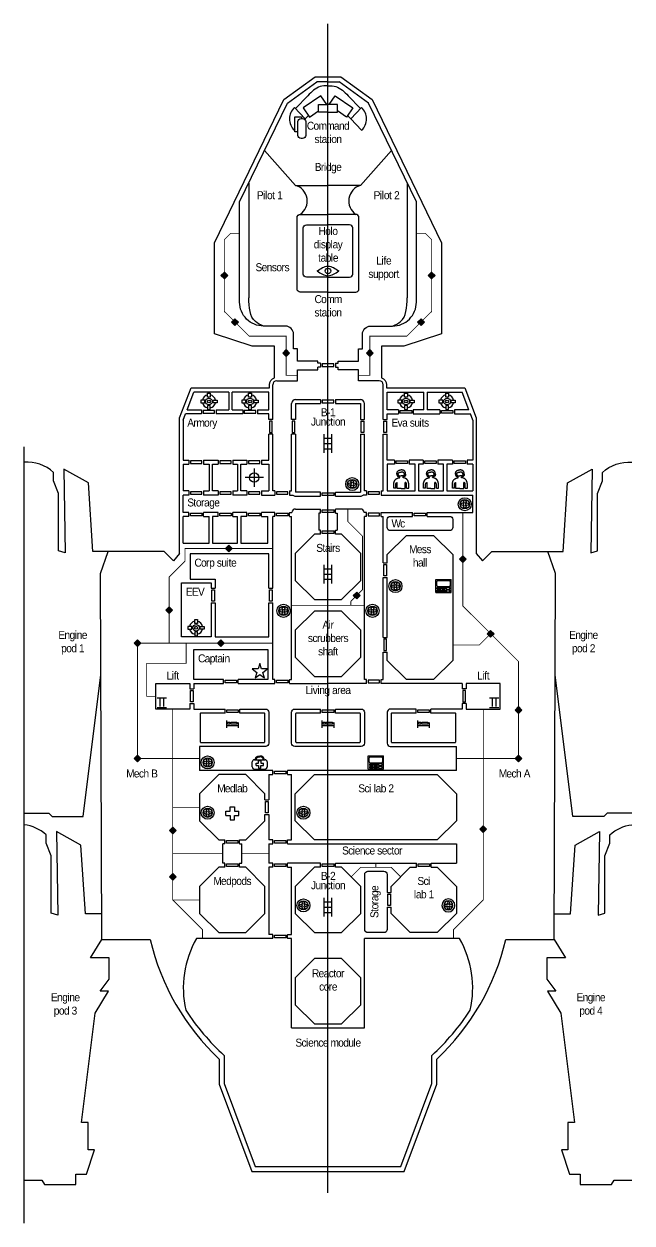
# Model space of a CAD drawing. Header units: millimetres. Extents: x 26183 to 238377, y 29460 to 340250.
# Drawn here: x 144151 to 220037, y 184482 to 334299 of the extents above; entities that cross this region are included whole.
import ezdxf

# ---------------------------------------------------------------- set-up
doc = ezdxf.new("R2010")
doc.units = ezdxf.units.MM
doc.header["$MEASUREMENT"] = 0
doc.linetypes.add('DASHEDX2', pattern=[1.5, 1, -0.5])
doc.layers.add('axes', color=140, linetype='Continuous', plot=False)
for name, color, linetype in [('Deck', 3, 'Continuous'), ('ducts', 91, 'DASHEDX2'), ('hatch', 254, 'Continuous'), ('icons', 4, 'Continuous'), ('squares', 3, 'Continuous'), ('Text', 255, 'Continuous')]:
    doc.layers.add(name, color=color, linetype=linetype)
doc.styles.get("Standard").update_dxf_attribs({"font": 'arial.ttf'})
doc.dimstyles.get("Standard").update_dxf_attribs({"dimtxt": 0.18, "dimasz": 0.18, "dimexe": 0.18, "dimexo": 0.0625, "dimgap": 0.09, "dimtad": 0, "dimtih": 1, "dimtoh": 1, "dimdec": 4, "dimzin": 0, "dimdsep": 46, "dimtxsty": 'Standard', "dimcen": 0.09, "dimadec": 0, "dimazin": 0, "dimtfac": 1, "dimtdec": 4, "dimtofl": 0, "dimtmove": 0, "dimatfit": 3, "dimfxl": 1, "dimtolj": 1, "dimtzin": 0, "dimarcsym": 0})

# ---------------------------------------------------------------- blocks, each defined once
blk = doc.blocks.new('ladder')
at = {"layer": 'icons'}
for p, q in [((-493, -510), (-493, 1825)), ((493, -510), (493, 1825)), ((-493, 1314), (493, 1314)), ((-493, 657), (493, 657)), ((-493, 0), (493, 0))]:
    blk.add_line(p, q, dxfattribs=at)
blk = doc.blocks.new('eva')
at = {"layer": 'icons'}
for p, q in [((-936, 64), (-936, 611)), ((-673, 64), (-936, 64)), ((-673, 64), (-673, 556)), ((-493, 0), (-493, 756)), ((0, 0), (-493, 0)), ((-413, 1305), (-227, 1329)), ((-300, 1476), (-194, 1462)), ((-227, 1329), (-194, 1462)), ((0, 0), (493, 0)), ((300, 1476), (194, 1462)), ((227, 1329), (194, 1462)), ((413, 1305), (227, 1329)), ((493, 0), (493, 756)), ((673, 64), (673, 556)), ((673, 64), (936, 64)), ((936, 64), (936, 611))]:
    blk.add_line(p, q, dxfattribs=at)
for points in [[(-545, 1793), (-551, 2338), (0, 2335)], [(-545, 1793), (-543, 1521), (-300, 1476)], [(-396, 1773), (-408, 2064), (0, 2064)], [(-396, 1773), (-390, 1584), (0, 1579)], [(545, 1793), (551, 2338), (0, 2335)], [(396, 1773), (408, 2064), (0, 2064)], [(396, 1773), (390, 1584), (0, 1579)], [(545, 1793), (543, 1521), (300, 1476)], [(-936, 611), (-852, 1215), (-413, 1305)], [(-673, 556), (-657, 748), (-493, 756)], [(936, 611), (852, 1215), (413, 1305)], [(673, 556), (657, 748), (493, 756)]]:
    blk.add_open_spline(points, degree=2, dxfattribs=at)
blk = doc.blocks.new('telecom')
at = {"layer": 'icons'}
for centre, radius in [((0, 0), 813), ((0, 0), 576), ((-302, 0), 163), ((0, 302), 163), ((302, 0), 163), ((0, -302), 163)]:
    blk.add_circle(centre, radius, dxfattribs=at)
blk = doc.blocks.new('escape pod')
at = {"layer": 'icons'}
for points in [[(-1015, 167), (-1015, -167), (-529, -167), (-529, 167)], [(-167, 1015), (167, 1015), (167, 529), (-167, 529)], [(1015, 167), (1015, -167), (529, -167), (529, 167)], [(-167, -1015), (167, -1015), (167, -529), (-167, -529)]]:
    blk.add_lwpolyline(points, close=True, dxfattribs=at)
for radius in [413, 175]:
    blk.add_circle((0, 0), radius, dxfattribs=at)
for start, end in [(101.63181, 168.36819), (11.63181, 78.36819), (191.63181, 258.36819), (281.63181, 348.36819)]:
    blk.add_arc((0, 0), 828, start, end, dxfattribs=at)
blk = doc.blocks.new('armory')
at = {"layer": 'icons'}
for p, q in [((1139, 0), (-1139, 0)), ((0, 1139), (0, -1139))]:
    blk.add_line(p, q, dxfattribs=at)
blk.add_circle((0, 0), 595, dxfattribs=at)
blk = doc.blocks.new('duct point')
at = {"layer": 'squares'}
h = blk.add_hatch(color=256, dxfattribs=at)
h.dxf.hatch_style = 1
h.paths.add_polyline_path([(-424, 424), (0, 0), (424, 424), (0, 849)])
for p, q in [((-424, 424), (0, 849)), ((0, 0), (-424, 424)), ((0, 849), (424, 424)), ((424, 424), (0, 0))]:
    blk.add_line(p, q, dxfattribs=at)
blk = doc.blocks.new('observation')
at = {"layer": 'icons'}
blk.add_circle((0, 601), 346, dxfattribs=at)
for points in [[(-1346, 601), (0, 1203), (1346, 601)], [(-1346, 601), (0, 0), (1346, 601)]]:
    blk.add_spline(points, degree=3, dxfattribs=at)
blk = doc.blocks.new('access')
at = {"layer": 'icons'}
for p, q in [((-952, 1627), (952, 1627)), ((-952, 0), (-952, 1627)), ((-724, 1512), (724, 1512)), ((952, 0), (952, 1627)), ((-952, 0), (952, 0)), ((-838, 880), (-838, 1399)), ((-724, 766), (724, 766)), ((838, 1399), (838, 880))]:
    blk.add_line(p, q, dxfattribs=at)
for points in [[(-774, 631), (-334, 631), (-334, 430), (-774, 430)], [(-774, 316), (-334, 316), (-334, 114), (-774, 114)], [(-220, 631), (220, 631), (220, 430), (-220, 430)], [(-220, 316), (220, 316), (220, 114), (-220, 114)], [(774, 631), (334, 631), (334, 430), (774, 430)], [(774, 316), (334, 316), (334, 114), (774, 114)]]:
    blk.add_lwpolyline(points, close=True, dxfattribs=at)
for centre, start, end in [((-724, 1399), 90, 180), ((724, 1399), 0, 90), ((-724, 880), 180, 270), ((724, 880), 270, 0)]:
    blk.add_arc(centre, 114, start, end, dxfattribs=at)
blk = doc.blocks.new('captain')
at = {"layer": 'icons'}
blk.add_lwpolyline([(956, 1124), (226, 1124), (0, 1819), (-226, 1124), (-956, 1124), (-365, 695), (-591, 0), (0, 429), (591, 0), (365, 695)], close=True, dxfattribs=at)
blk = doc.blocks.new('medical')
at = {"layer": 'icons'}
for p, q in [((-936, 283), (-936, 879)), ((-654, 1162), (654, 1162)), ((-654, 0), (654, 0)), ((-461, 429), (-461, 733)), ((-461, 733), (-152, 733)), ((-461, 429), (-152, 429)), ((-152, 733), (-152, 1042)), ((-152, 1042), (152, 1042)), ((-152, 429), (-152, 120)), ((-152, 120), (152, 120)), ((152, 1042), (152, 733)), ((152, 733), (461, 733)), ((152, 120), (152, 429)), ((152, 429), (461, 429)), ((461, 429), (461, 733)), ((936, 879), (936, 283))]:
    blk.add_line(p, q, dxfattribs=at)
for centre, start, end in [((-654, 879), 90, 180), ((-654, 283), 180, 270), ((654, 879), 0, 90), ((654, 283), 270, 0)]:
    blk.add_arc(centre, 283, start, end, dxfattribs=at)
for points in [[(-540, 1162), (-540, 1621), (0, 1621)], [(-440, 1162), (-426, 1530), (0, 1521)], [(540, 1162), (540, 1621), (0, 1621)], [(440, 1162), (426, 1530), (0, 1521)]]:
    blk.add_open_spline(points, degree=2, dxfattribs=at)
blk = doc.blocks.new('medlab')
at = {"layer": 'icons'}
for p, q in [((-267, 1077), (-267, 1621)), ((-267, 1621), (267, 1621)), ((267, 1621), (267, 1077)), ((-810, 543), (-810, 1077)), ((-810, 1077), (-267, 1077)), ((-810, 543), (-267, 543)), ((-267, 543), (-267, 0)), ((-267, 0), (267, 0)), ((267, 1077), (810, 1077)), ((267, 0), (267, 543)), ((267, 543), (810, 543)), ((810, 543), (810, 1077))]:
    blk.add_line(p, q, dxfattribs=at)
blk = doc.blocks.new('living')
at = {"layer": 'icons'}
for p, q in [((-750, 904), (-750, 0)), ((-750, 298), (750, 298)), ((750, 0), (750, 656))]:
    blk.add_line(p, q, dxfattribs=at)
for points in [[(-379, 440), (-555, 440, -0.4142136), (-605, 490), (-605, 666, -0.4142136), (-555, 716), (-379, 716, -0.4142136), (-329, 666), (-329, 490, -0.4142136)], [(497, 440), (-173, 440, -0.4142136), (-223, 490), (-223, 666, -0.4142136), (-173, 716), (497, 716, -0.4142136), (547, 666), (547, 490, -0.4142136)]]:
    blk.add_lwpolyline(points, format="xyb", close=True, dxfattribs=at)
blk = doc.blocks.new('lift')
at = {"layer": 'icons'}
for p, q in [((-576, 1193), (576, 1193)), ((-576, 0), (576, 0))]:
    blk.add_line(p, q, dxfattribs=at)
for points in [[(-237, 1061), (-237, 132)], [(237, 132), (237, 1061)]]:
    blk.add_leader(points, dimstyle='Standard', override={"dimasz": 400}, dxfattribs=at)

msp = doc.modelspace()

# ---------------------------------------------------------------- linework, layer by layer
at = {"layer": 'axes'}
for p, q in [((182094, 188234), (182094, 334299)), ((144151, 184482), (144151, 281445))]:
    msp.add_line(p, q, dxfattribs=at)
at = {"layer": 'Deck'}
for p, q in [((178048, 323737), (179581, 325332)), ((186140, 323737), (184607, 325332)), ((177922, 323873), (179252, 322435)), ((186266, 323873), (184936, 322435)), ((179252, 322435), (179198, 322378)), ((179252, 322435), (179662, 322862)), ((184936, 322435), (184526, 322862)), ((184936, 322435), (186293, 321022)), ((177975, 321105), (177895, 321022)), ((174161, 318487), (178032, 314124)), ((190027, 318487), (186156, 314124)), ((172195, 314427), (172195, 300088)), ((178032, 314124), (182094, 314124)), ((186156, 314124), (182094, 314124)), ((191993, 314427), (191993, 300088)), ((178295, 293697), (177796, 293697)), ((178295, 292159), (178295, 293697)), ((185893, 292159), (185893, 293697)), ((185893, 293697), (186392, 293697)), ((180843, 292159), (178295, 292159)), ((180843, 291935), (180843, 292159)), ((183345, 291935), (183345, 292159)), ((183345, 292159), (185893, 292159)), ((181178, 291935), (180843, 291935)), ((181178, 291433), (180843, 291433)), ((180843, 291084), (180843, 291433)), ((181178, 291935), (181178, 291433)), ((183010, 291935), (183010, 291433)), ((183010, 291935), (183345, 291935)), ((183010, 291433), (183345, 291433)), ((183345, 291084), (183345, 291433)), ((175194, 284879), (175194, 289223)), ((175694, 289723), (178295, 289723)), ((188494, 289723), (185893, 289723)), ((188994, 284879), (188994, 289223)), ((164499, 286081), (165337, 288285)), ((169727, 288285), (165337, 288285)), ((169727, 288285), (169727, 286081)), ((174692, 288285), (170142, 288285)), ((170142, 286081), (170142, 288285)), ((174692, 286081), (174692, 288285)), ((189496, 286081), (189496, 288285)), ((189496, 288285), (194046, 288285)), ((194046, 286081), (194046, 288285)), ((194461, 288285), (198851, 288285)), ((194461, 288285), (194461, 286081)), ((199689, 286081), (198851, 288285)), ((177555, 284879), (177555, 286863)), ((178055, 287363), (181178, 287363)), ((178056, 286861), (178056, 284879)), ((178056, 286861), (181178, 286861)), ((181178, 287363), (181178, 286861)), ((183010, 287363), (183010, 286861)), ((183010, 287363), (186133, 287363)), ((183010, 286861), (186132, 286861)), ((186132, 286861), (186132, 284879)), ((186633, 284879), (186633, 286863)), ((164010, 284793), (164309, 285579)), ((164010, 284793), (164010, 279805)), ((166320, 285579), (164309, 285579)), ((164499, 286081), (166320, 286081)), ((166320, 286081), (166320, 285579)), ((168152, 286081), (168152, 285579)), ((168152, 286081), (169727, 286081)), ((171444, 285579), (168152, 285579)), ((170142, 286081), (171444, 286081)), ((171444, 286081), (171444, 285579)), ((173275, 286081), (173275, 285579)), ((173275, 286081), (174692, 286081)), ((174692, 285579), (173275, 285579)), ((174692, 284879), (174692, 285579)), ((175194, 284879), (174692, 284879)), ((178056, 284879), (177555, 284879)), ((186132, 284879), (186633, 284879)), ((188994, 284879), (189496, 284879)), ((190913, 286081), (189496, 286081)), ((189496, 284879), (189496, 285579)), ((189496, 285579), (190913, 285579)), ((190913, 286081), (190913, 285579)), ((192744, 286081), (192744, 285579)), ((194046, 286081), (192744, 286081)), ((192744, 285579), (196036, 285579)), ((196036, 286081), (194461, 286081)), ((196036, 286081), (196036, 285579)), ((197868, 286081), (197868, 285579)), ((199689, 286081), (197868, 286081)), ((197868, 285579), (199879, 285579)), ((200178, 284793), (199879, 285579)), ((200178, 284793), (200178, 279805)), ((174692, 279805), (174692, 283047)), ((175194, 283047), (174692, 283047)), ((175194, 275947), (175194, 283047)), ((178056, 283047), (177555, 283047)), ((177555, 275947), (177555, 283047)), ((178056, 283047), (178056, 275801)), ((186132, 283047), (186132, 275801)), ((186132, 283047), (186633, 283047)), ((186633, 275947), (186633, 283047)), ((188994, 275947), (188994, 283047)), ((188994, 283047), (189496, 283047)), ((189496, 279805), (189496, 283047)), ((164010, 279805), (164716, 279805)), ((164010, 279304), (164716, 279304)), ((164010, 279304), (164010, 275947)), ((164716, 279805), (164716, 279304)), ((166548, 279805), (166548, 279304)), ((166548, 279805), (168367, 279805)), ((166548, 279304), (167266, 279304)), ((167266, 279304), (167266, 275947)), ((167682, 279304), (168367, 279304)), ((167682, 275947), (167682, 279304)), ((168367, 279805), (168367, 279304)), ((170198, 279805), (170198, 279304)), ((170198, 279805), (171968, 279805)), ((170198, 279304), (170799, 279304)), ((170799, 279304), (170799, 275947)), ((171215, 279304), (171968, 279304)), ((171215, 275947), (171215, 279304)), ((171968, 279805), (171968, 279304)), ((173800, 279805), (173800, 279304)), ((173800, 279805), (174692, 279805)), ((173800, 279304), (174692, 279304)), ((174692, 279304), (174692, 275947)), ((190388, 279805), (189496, 279805)), ((190388, 279304), (189496, 279304)), ((189496, 279304), (189496, 275947)), ((190388, 279805), (190388, 279304)), ((192220, 279805), (192220, 279304)), ((193990, 279805), (192220, 279805)), ((192973, 279304), (192220, 279304)), ((192973, 275947), (192973, 279304)), ((193990, 279304), (193389, 279304)), ((193389, 279304), (193389, 275947)), ((193990, 279805), (193990, 279304)), ((195821, 279805), (195821, 279304)), ((197640, 279805), (195821, 279805)), ((196506, 279304), (195821, 279304)), ((196506, 275947), (196506, 279304)), ((197640, 279304), (196922, 279304)), ((196922, 279304), (196922, 275947)), ((197640, 279805), (197640, 279304)), ((199472, 279805), (199472, 279304)), ((200178, 279805), (199472, 279805)), ((200178, 279304), (199472, 279304)), ((200178, 279304), (200178, 275947)), ((164716, 275947), (164010, 275947)), ((164716, 275947), (164716, 275445)), ((166548, 275947), (166548, 275445)), ((166548, 275947), (167266, 275947)), ((168367, 275947), (167682, 275947)), ((168367, 275947), (168367, 275445)), ((170198, 275947), (170198, 275445)), ((170198, 275947), (170799, 275947)), ((171968, 275947), (171215, 275947)), ((171968, 275947), (171968, 275445)), ((173800, 275947), (173800, 275445)), ((173800, 275947), (174692, 275947)), ((175458, 275947), (175194, 275947)), ((175458, 275947), (175458, 275445)), ((177290, 275947), (177290, 275445)), ((177290, 275947), (177555, 275947)), ((181178, 275801), (178056, 275801)), ((181178, 275299), (181178, 275801)), ((183010, 275299), (183010, 275801)), ((183010, 275801), (186132, 275801)), ((186898, 275947), (186633, 275947)), ((186898, 275947), (186898, 275445)), ((188730, 275947), (188730, 275445)), ((188730, 275947), (188994, 275947)), ((189496, 275947), (192973, 275947)), ((193389, 275947), (196506, 275947)), ((196922, 275947), (200178, 275947)), ((164716, 275445), (164010, 275445)), ((164010, 273279), (164010, 275445)), ((168367, 275445), (166548, 275445)), ((171968, 275445), (170198, 275445)), ((173800, 275445), (175458, 275445)), ((177290, 275445), (177702, 275445)), ((178055, 275299), (181178, 275299)), ((183010, 275299), (186133, 275299)), ((186898, 275445), (186486, 275445)), ((188730, 275445), (200178, 275445)), ((200178, 273279), (200178, 275445)), ((164716, 273279), (164010, 273279)), ((164716, 272778), (164010, 272778)), ((164010, 269421), (164010, 272778)), ((164716, 272778), (164716, 273279)), ((166548, 272778), (166548, 273279)), ((168367, 273279), (166548, 273279)), ((166548, 272778), (167266, 272778)), ((167266, 269421), (167266, 272778)), ((168367, 272778), (167682, 272778)), ((167682, 272778), (167682, 269421)), ((168367, 272778), (168367, 273279)), ((170198, 272778), (170198, 273279)), ((171968, 273279), (170198, 273279)), ((170198, 272778), (170799, 272778)), ((170799, 269421), (170799, 272778)), ((171968, 272778), (171215, 272778)), ((171215, 272778), (171215, 269421)), ((171968, 272778), (171968, 273279)), ((175458, 273279), (173800, 273279)), ((173800, 272778), (173800, 273279)), ((173800, 272778), (174575, 272778)), ((174575, 269421), (174575, 272778)), ((175458, 272778), (175194, 272778)), ((175194, 263823), (175194, 272778)), ((175458, 272778), (175458, 273279)), ((177290, 272778), (177290, 273279)), ((177290, 273279), (177562, 273279)), ((177290, 272778), (177555, 272778)), ((177555, 252390), (177555, 272778)), ((178055, 273692), (181178, 273692)), ((180967, 273190), (180967, 271051)), ((181178, 273190), (180967, 273190)), ((181178, 273190), (181178, 273692)), ((183010, 273190), (183010, 273692)), ((186133, 273692), (183010, 273692)), ((183010, 273190), (183221, 273190)), ((183221, 273190), (183221, 271051)), ((186898, 273279), (186626, 273279)), ((186633, 252390), (186633, 272778)), ((186898, 272778), (186633, 272778)), ((186898, 272778), (186898, 273279)), ((188730, 273279), (192626, 273279)), ((188730, 272778), (188730, 273279)), ((188730, 272778), (188994, 272778)), ((188994, 266985), (188994, 272778)), ((192626, 272778), (192626, 273279)), ((194458, 272778), (194458, 273279)), ((194458, 273279), (200178, 273279)), ((181178, 271051), (180967, 271051)), ((181178, 270549), (181178, 271051)), ((183010, 270549), (183010, 271051)), ((183010, 271051), (183221, 271051)), ((164010, 269421), (167266, 269421)), ((167682, 269421), (170799, 269421)), ((171215, 269421), (174575, 269421)), ((188994, 266985), (189496, 266985)), ((167527, 263823), (168028, 263823)), ((174692, 263823), (175194, 263823)), ((188994, 265153), (189496, 265153)), ((188994, 257625), (188994, 265153)), ((167527, 261991), (168028, 261991)), ((174692, 261991), (175194, 261991)), ((175194, 252390), (175194, 261991)), ((188994, 257625), (189496, 257625)), ((188994, 252390), (188994, 255793)), ((188994, 255793), (189496, 255793)), ((160585, 248698), (160585, 251888)), ((160585, 251888), (164850, 251888)), ((164850, 251888), (164850, 251209)), ((165352, 251888), (169060, 251888)), ((165352, 251888), (165352, 251209)), ((169060, 251888), (169060, 252390)), ((170891, 251888), (170891, 252390)), ((170891, 251888), (175458, 251888)), ((175458, 252390), (175194, 252390)), ((175458, 251888), (175458, 252390)), ((177290, 251888), (177290, 252390)), ((177290, 252390), (177555, 252390)), ((177290, 251888), (182094, 251888)), ((186898, 251888), (182094, 251888)), ((186898, 252390), (186633, 252390)), ((186898, 251888), (186898, 252390)), ((188730, 251888), (188730, 252390)), ((188730, 252390), (188994, 252390)), ((198836, 251888), (188730, 251888)), ((198836, 251888), (198836, 251209)), ((203603, 251888), (199338, 251888)), ((199338, 251888), (199338, 251209)), ((203603, 248698), (203603, 251888)), ((164850, 251209), (165352, 251209)), ((199338, 251209), (198836, 251209)), ((164850, 248698), (160585, 248698)), ((164850, 249377), (164850, 248698)), ((164850, 249377), (165352, 249377)), ((165352, 249377), (165352, 248698)), ((169259, 248197), (169259, 248698)), ((171091, 248197), (171091, 248698)), ((181178, 248197), (181178, 248698)), ((183010, 248197), (183010, 248698)), ((193097, 248197), (193097, 248698)), ((194929, 248197), (194929, 248698)), ((198836, 249377), (198836, 248698)), ((199338, 249377), (198836, 249377)), ((199338, 249377), (199338, 248698)), ((199338, 248698), (203603, 248698)), ((166056, 244032), (166056, 241010)), ((198132, 241010), (198132, 244032)), ((175224, 241010), (166056, 241010)), ((174724, 240508), (174724, 237341)), ((174724, 240508), (175224, 240508)), ((175224, 240508), (175224, 241010)), ((198132, 241010), (177055, 241010)), ((177055, 240508), (177055, 241010)), ((177055, 240508), (177555, 240508)), ((177555, 232342), (177555, 240508)), ((174223, 237341), (174724, 237341)), ((174223, 235509), (174724, 235509)), ((174724, 235509), (174724, 232342)), ((169223, 231840), (169223, 232342)), ((171055, 231840), (171055, 232342)), ((175224, 232342), (174724, 232342)), ((175224, 231840), (175224, 232342)), ((177055, 231840), (177055, 232342)), ((177055, 232342), (177555, 232342)), ((168959, 229435), (168959, 231840)), ((169223, 231840), (168959, 231840)), ((171055, 231840), (171320, 231840)), ((171320, 229435), (171320, 231840)), ((174724, 231840), (175224, 231840)), ((174724, 231840), (174724, 229435)), ((177055, 231840), (198132, 231840)), ((198132, 231840), (198132, 229435)), ((169223, 229435), (168959, 229435)), ((169223, 228933), (169223, 229435)), ((171055, 228933), (171055, 229435)), ((171055, 229435), (171320, 229435)), ((175224, 229435), (174724, 229435)), ((175224, 228933), (175224, 229435)), ((181178, 229435), (177055, 229435)), ((177055, 228933), (177055, 229435)), ((181178, 228933), (181178, 229435)), ((183010, 228933), (183010, 229435)), ((183010, 229435), (193133, 229435)), ((193133, 228933), (193133, 229435)), ((194965, 228933), (194965, 229435)), ((194965, 229435), (198132, 229435)), ((175224, 228933), (174724, 228933)), ((174724, 228933), (174724, 220538)), ((177055, 228933), (177555, 228933)), ((177555, 220538), (177555, 228933)), ((189464, 225766), (189965, 225766)), ((189464, 223934), (189965, 223934)), ((175224, 220538), (174724, 220538)), ((175224, 220036), (175224, 220538)), ((177055, 220036), (177055, 220538)), ((177055, 220538), (177555, 220538)), ((177555, 208853), (177555, 220036)), ((186633, 208853), (186633, 220036)), ((177555, 208853), (186633, 208853))]:
    msp.add_line(p, q, dxfattribs=at)
for points in [[(163580, 268138), (163580, 285074), (165014, 288847), (174791, 288847), (174791, 289223, -0.3312554), (175434, 290088), (175434, 294024), (172618, 294024), (167917, 295593), (167917, 306951), (176591, 324863), (180504, 327679), (182094, 327679), (183684, 327679), (187597, 324863), (196271, 306951), (196271, 295593), (191570, 294024), (188754, 294024), (188754, 290088, -0.3312554), (189397, 289223), (189397, 288847), (199174, 288847), (200608, 285074), (200608, 268138)], [(177796, 293697), (177796, 295549, 0.4142136), (176796, 296549), (174058, 296549, -0.4142136), (171058, 299549), (171058, 312079)], [(186392, 293697), (186392, 295549, -0.4142136), (187392, 296549), (190130, 296549, 0.4142136), (193130, 299549), (193130, 312079)], [(182094, 300795), (178634, 300795, -0.4142136), (178234, 301195), (178234, 310111, -0.4142136), (178634, 310511), (182094, 310511)], [(182094, 300795), (185554, 300795, 0.4142136), (185954, 301195), (185954, 310111, 0.4142136), (185554, 310511), (182094, 310511)], [(182094, 302655), (179398, 302655, -0.4142136), (178998, 303055), (178998, 308812, -0.4142136), (179398, 309212), (182094, 309212)], [(182094, 302655), (184790, 302655, 0.4142136), (185190, 303055), (185190, 308812, 0.4142136), (184790, 309212), (182094, 309212)], [(163580, 268138), (162819, 267200), (161643, 268376), (152753, 268376), (152184, 276950), (149136, 278684), (149301, 268217), (148472, 268468), (148472, 275652), (147842, 277221), (147842, 278267, 0.2016048), (144151, 279550)], [(200608, 268138), (201369, 267200), (202545, 268376), (211435, 268376), (212004, 276950), (215052, 278684), (214887, 268217), (215716, 268468), (215716, 275652), (216346, 277221), (216346, 278267, -0.2016048), (220037, 279550)], [(194458, 272778), (197262, 272778, -0.4142136), (197662, 272378), (197662, 271395, -0.4142136), (197262, 270995), (189896, 270995, -0.4142136), (189496, 271395), (189496, 272378, -0.4142136), (189896, 272778), (192626, 272778)], [(171091, 248698), (174314, 248698, -0.4142136), (174714, 248298), (174714, 244432, -0.4142136), (174314, 244032), (166056, 244032)], [(183010, 248698), (186233, 248698, -0.4142136), (186633, 248298), (186633, 244432, -0.4142136), (186233, 244032), (177955, 244032, -0.4142136), (177555, 244432), (177555, 248298, -0.4142136), (177955, 248698), (181178, 248698)], [(193097, 248698), (189874, 248698, 0.4142136), (189474, 248298), (189474, 244432, 0.4142136), (189874, 244032), (198132, 244032)], [(169259, 248197), (166237, 248197, 0.4142136), (166137, 248097), (166137, 244633, 0.4142136), (166237, 244533), (174112, 244533, 0.4142136), (174212, 244633), (174212, 248097, 0.4142136), (174112, 248197), (171091, 248197)], [(181178, 248197), (178156, 248197, 0.4142136), (178056, 248097), (178056, 244633, 0.4142136), (178156, 244533), (186032, 244533, 0.4142136), (186132, 244633), (186132, 248097, 0.4142136), (186032, 248197), (183010, 248197)], [(193097, 248197), (190076, 248197, 0.4142136), (189976, 248097), (189976, 244633, 0.4142136), (190076, 244533), (197951, 244533, 0.4142136), (198051, 244633), (198051, 248097, 0.4142136), (197951, 248197), (194929, 248197)], [(153849, 223101), (151834, 223101), (151265, 231675), (148217, 233409), (148382, 222942), (147553, 223193), (147553, 230377), (146923, 231946), (146923, 232992, 0.1545001), (144151, 234249)], [(210339, 223101), (212354, 223101), (212923, 231675), (215971, 233409), (215806, 222942), (216635, 223193), (216635, 230377), (217265, 231946), (217265, 232992, -0.1545001), (220037, 234249)], [(189464, 223934), (189464, 221167, -0.4142136), (189064, 220767), (187079, 220767, -0.4142136), (186679, 221167), (186679, 228031, -0.4142136), (187079, 228431), (189064, 228431, -0.4142136), (189464, 228031), (189464, 225766)], [(144151, 189845), (146375, 189845), (146717, 189312), (150627, 189312), (150627, 190597), (151969, 190597), (152931, 193634), (152177, 193634), (152177, 197034), (151310, 197034), (153022, 210721), (154700, 213461), (153642, 213461), (154760, 214937), (154760, 217630), (152464, 217630), (153861, 219904), (159909, 219904, 0.1492089), (168525, 204973), (168525, 201830), (172590, 190932), (182094, 190932), (191598, 190932), (195663, 201830), (195663, 204973, 0.1492089), (204279, 219904), (210327, 219904), (211724, 217630), (209428, 217630), (209428, 214937), (210546, 213461), (209488, 213461), (211166, 210721), (212879, 197034), (212011, 197034), (212011, 193634), (211257, 193634), (212219, 190597), (213561, 190597), (213561, 189312), (217471, 189312), (217813, 189845), (220037, 189845)], [(175224, 220036), (165678, 220036, 0.1882693), (164345, 211081, 0.0631176), (169142, 205413), (169142, 201935), (173015, 191548), (182094, 191548), (191173, 191548), (195046, 201935), (195046, 205413, 0.0631176), (199843, 211081, 0.1882693), (198510, 220036), (186633, 220036)]]:
    msp.add_lwpolyline(points, format="xyb", dxfattribs=at)
for points in [[(171058, 312079), (177033, 324417), (180703, 327059)], [(182094, 327059), (180703, 327059)], [(182094, 327059), (183485, 327059)], [(193130, 312079), (187155, 324417), (183485, 327059)], [(181937, 324253), (181199, 325318), (179011, 323802), (179795, 322670), (180891, 323430)], [(182251, 324253), (182989, 325318), (185177, 323802), (184393, 322670), (183297, 323430)], [(182094, 323298), (180891, 323298), (180891, 324253), (182094, 324253)], [(182094, 323298), (183297, 323298), (183297, 324253), (182094, 324253)], [(178341, 320815), (177975, 320815), (177975, 322704), (178806, 322704), (178806, 322497)], [(178295, 289723), (178295, 291084), (180843, 291084)], [(185893, 289723), (185893, 291084), (183345, 291084)], [(181178, 270549), (180403, 270549), (178011, 268157), (178011, 264774), (180403, 262383), (183785, 262383), (186177, 264774), (186177, 268157), (183785, 270549), (183010, 270549)], [(189496, 266985), (189496, 267996), (191888, 270388), (195271, 270388), (197662, 267996), (197662, 254782), (195271, 252390), (191888, 252390), (189496, 254782), (189496, 255793)], [(153861, 219904), (153680, 265632), (154673, 268376)], [(210327, 219904), (210508, 265632), (209515, 268376)], [(168028, 268094), (164900, 268094), (164900, 264939), (168028, 264939)], [(174692, 263823), (174692, 268094), (168028, 268094)], [(167527, 261991), (167527, 257720), (163820, 257720), (163820, 264456), (167527, 264456), (167527, 263823)], [(168028, 264939), (168028, 263823)], [(189496, 257625), (189496, 265153)], [(168028, 261991), (168028, 257720), (174692, 257720), (174692, 261991)], [(169060, 252390), (165352, 252390), (165352, 256133), (174599, 256133), (174599, 252390), (170891, 252390)], [(144151, 235699), (147246, 235699), (147659, 235286), (151515, 235286), (153730, 252971)], [(220037, 235699), (216942, 235699), (216529, 235286), (212673, 235286), (210458, 252971)], [(165352, 248698), (169259, 248698)], [(198836, 248698), (194929, 248698)], [(174223, 237341), (174223, 238117), (171831, 240508), (168448, 240508), (166056, 238117), (166056, 234734), (168448, 232342), (169223, 232342)], [(171055, 232342), (171831, 232342), (174223, 234734), (174223, 235509)], [(169223, 228933), (168448, 228933), (166056, 226541), (166056, 223158), (168448, 220767), (171831, 220767), (174223, 223158), (174223, 226541), (171831, 228933), (171055, 228933)], [(181178, 228933), (180403, 228933), (178011, 226541), (178011, 223158), (180403, 220767), (183785, 220767), (186177, 223158), (186177, 226541), (183785, 228933), (183010, 228933)], [(194965, 228933), (195740, 228933), (198132, 226541), (198132, 223158), (195740, 220767), (192357, 220767), (189965, 223158), (189965, 223934)], [(189965, 225766), (189965, 226541), (192357, 228933), (193133, 228933)], [(177555, 220036), (177055, 220036)]]:
    msp.add_lwpolyline(points, dxfattribs=at)
msp.add_lwpolyline([(178741, 322497), (178913, 322497, -0.4142136), (179313, 322097), (179313, 320384, -0.4142136), (178913, 319984), (178741, 319984, -0.4142136), (178341, 320384), (178341, 322097, -0.4142136)], format="xyb", close=True, dxfattribs=at)
for points in [[(182804, 291850), (181384, 291850), (181384, 291518), (182804, 291518)], [(182804, 287278), (181384, 287278), (181384, 286946), (182804, 286946)], [(167946, 285996), (166526, 285996), (166526, 285665), (167946, 285665)], [(173069, 285996), (171650, 285996), (171650, 285665), (173069, 285665)], [(175109, 283253), (175109, 284673), (174777, 284673), (174777, 283253)], [(177971, 283253), (177971, 284673), (177640, 284673), (177640, 283253)], [(186217, 283253), (186217, 284673), (186548, 284673), (186548, 283253)], [(189080, 283253), (189080, 284673), (189411, 284673), (189411, 283253)], [(191119, 285996), (192538, 285996), (192538, 285665), (191119, 285665)], [(196242, 285996), (197662, 285996), (197662, 285665), (196242, 285665)], [(166342, 279720), (164922, 279720), (164922, 279389), (166342, 279389)], [(169992, 279720), (168573, 279720), (168573, 279389), (169992, 279389)], [(173594, 279720), (172174, 279720), (172174, 279389), (173594, 279389)], [(190594, 279720), (192014, 279720), (192014, 279389), (190594, 279389)], [(194196, 279720), (195615, 279720), (195615, 279389), (194196, 279389)], [(197846, 279720), (199266, 279720), (199266, 279389), (197846, 279389)], [(166342, 275862), (164922, 275862), (164922, 275530), (166342, 275530)], [(169992, 275862), (168573, 275862), (168573, 275530), (169992, 275530)], [(173594, 275862), (172174, 275862), (172174, 275530), (173594, 275530)], [(177084, 275862), (175664, 275862), (175664, 275530), (177084, 275530)], [(182804, 275384), (181384, 275384), (181384, 275716), (182804, 275716)], [(188524, 275862), (187104, 275862), (187104, 275530), (188524, 275530)], [(166342, 272863), (164922, 272863), (164922, 273194), (166342, 273194)], [(169992, 272863), (168573, 272863), (168573, 273194), (169992, 273194)], [(173594, 272863), (172174, 272863), (172174, 273194), (173594, 273194)], [(177084, 272863), (175664, 272863), (175664, 273194), (177084, 273194)], [(182804, 273275), (181384, 273275), (181384, 273607), (182804, 273607)], [(187104, 272863), (188524, 272863), (188524, 273194), (187104, 273194)], [(194252, 272863), (192833, 272863), (192833, 273194), (194252, 273194)], [(182804, 270634), (181384, 270634), (181384, 270966), (182804, 270966)], [(189080, 265359), (189080, 266779), (189411, 266779), (189411, 265359)], [(167612, 262197), (167612, 263617), (167943, 263617), (167943, 262197)], [(174777, 262197), (174777, 263617), (175109, 263617), (175109, 262197)], [(183785, 252785), (186177, 255177), (186177, 258560), (183785, 260951), (180403, 260951), (178011, 258560), (178011, 255177), (180403, 252785)], [(189080, 257419), (189080, 255999), (189411, 255999), (189411, 257419)], [(170685, 251973), (169266, 251973), (169266, 252304), (170685, 252304)], [(177084, 251973), (175664, 251973), (175664, 252304), (177084, 252304)], [(187104, 251973), (188524, 251973), (188524, 252304), (187104, 252304)], [(164935, 249583), (164935, 251003), (165266, 251003), (165266, 249583)], [(199253, 249583), (199253, 251003), (198922, 251003), (198922, 249583)], [(170885, 248282), (169465, 248282), (169465, 248613), (170885, 248613)], [(182804, 248282), (181384, 248282), (181384, 248613), (182804, 248613)], [(194723, 248282), (193303, 248282), (193303, 248613), (194723, 248613)], [(176849, 240594), (175430, 240594), (175430, 240925), (176849, 240925)], [(180403, 232342), (178011, 234734), (178011, 238117), (180403, 240508), (195740, 240508), (198132, 238117), (198132, 234734), (195740, 232342)], [(174308, 235715), (174308, 237135), (174639, 237135), (174639, 235715)], [(170849, 231926), (169430, 231926), (169430, 232257), (170849, 232257)], [(176849, 231926), (175430, 231926), (175430, 232257), (176849, 232257)], [(170849, 229018), (169430, 229018), (169430, 229350), (170849, 229350)], [(176849, 229018), (175430, 229018), (175430, 229350), (176849, 229350)], [(182804, 229018), (181384, 229018), (181384, 229350), (182804, 229350)], [(194758, 229018), (193339, 229018), (193339, 229350), (194758, 229350)], [(189549, 224140), (189549, 225560), (189880, 225560), (189880, 224140)], [(176849, 220121), (175430, 220121), (175430, 220452), (176849, 220452)], [(183785, 209352), (186177, 211744), (186177, 215127), (183785, 217519), (180403, 217519), (178011, 215127), (178011, 211744), (180403, 209352)]]:
    msp.add_lwpolyline(points, close=True, dxfattribs=at)
for centre, radius, start, end in [((179252, 322435), 1959, 132.75215, 226.15509), ((184936, 322435), 1959, 313.84491, 47.24785), ((177483, 312176), 2024, 304.63802, 74.2584), ((186705, 312176), 2024, 105.7416, 235.36198), ((175694, 289223), 500, 90, 180), ((188494, 289223), 500, 0, 90), ((178055, 286863), 500, 90, 180), ((186133, 286863), 500, 0, 90), ((178055, 275799), 500, 225.10926, 270), ((186133, 275799), 500, 270, 314.89074), ((178055, 273192), 500, 90, 169.90075), ((186133, 273192), 500, 10.09925, 90)]:
    msp.add_arc(centre, radius, start, end, dxfattribs=at)
for points in [[(182094, 326584), (181104, 326473), (179581, 325332)], [(182094, 326584), (183084, 326473), (184607, 325332)], [(174058, 296549), (173040, 297106), (172195, 300088)], [(190130, 296549), (191148, 297106), (191993, 300088)]]:
    msp.add_spline(points, degree=3, dxfattribs=at)
at = {"layer": 'ducts', "const_width": 100}
for points in [[(171058, 308136), (169946, 308136), (169162, 307353), (169162, 298375), (172250, 295287), (176865, 295287), (176865, 290403), (178295, 290403)], [(193130, 308136), (194242, 308136), (195026, 307353), (195026, 298375), (191938, 295287), (187323, 295287), (187323, 290403), (185893, 290403)], [(184572, 273692), (184572, 272120), (186405, 270287), (186405, 263615), (184944, 262154)], [(198920, 273279), (198920, 261587), (205874, 254634), (205874, 242521), (198132, 242521)], [(175194, 268757), (164240, 268757), (164240, 267167), (162264, 265191), (162264, 256926)], [(184944, 262154), (184944, 261667)], [(177555, 261667), (186633, 261667)], [(197662, 256709), (200995, 256709), (202397, 258111)], [(160585, 250293), (159450, 250293), (159450, 254407), (164393, 254407), (164393, 256926)], [(162718, 248698), (162718, 242521)], [(201470, 248698), (201470, 242521)], [(162718, 242521), (162718, 224850), (166429, 221139), (166429, 220036)], [(201470, 242521), (201470, 224850), (197760, 221139), (197760, 220036)], [(166056, 236425), (162718, 236425)], [(168959, 230638), (162718, 230638)], [(174724, 230638), (171320, 230638)], [(188071, 228933), (188071, 229435)], [(184981, 227737), (186177, 228933), (189965, 228933), (191161, 227737)], [(166056, 224850), (162718, 224850)]]:
    msp.add_lwpolyline(points, dxfattribs=at)
at = {"layer": 'ducts'}
msp.add_lwpolyline([(175194, 256926, 100, 100, 0), (158314, 256926, 100, 100, 0), (158314, 242521, 100, 100, 0), (166056, 242521, 0, 0, 0)], format="xyseb", dxfattribs=at)

# ---------------------------------------------------------------- block references
at = {"layer": 'Deck'}
for name, p in [('duct point', (169162, 302440)), ('duct point', (170484, 296629)), ('duct point', (176865, 292760)), ('escape pod', (167236, 287140)), ('escape pod', (172359, 287140)), ('escape pod', (191829, 287140)), ('escape pod', (196952, 287140)), ('armory', (172884, 277625)), ('duct point', (169717, 268333)), ('duct point', (198920, 267009)), ('duct point', (185675, 262461)), ('duct point', (162264, 260634)), ('escape pod', (165626, 258864)), ('duct point', (202397, 257686)), ('duct point', (158314, 256502)), ('duct point', (168729, 256502)), ('duct point', (205874, 248153)), ('duct point', (158314, 242097)), ('duct point', (205874, 242097)), ('duct point', (162718, 233107)), ('duct point', (201470, 233261)), ('duct point', (162718, 227319))]:
    msp.add_blockref(name, p, dxfattribs=at)
at = {"layer": 'Deck', "xscale": -1}
for p in [(195026, 302440), (193704, 296629), (187323, 292760)]:
    msp.add_blockref('duct point', p, dxfattribs=at)
at = {"layer": 'hatch'}
for name, p in [('ladder', (182094, 281225)), ('telecom', (185118, 276814)), ('eva', (191235, 276243)), ('eva', (194948, 276243)), ('eva', (198550, 276243)), ('telecom', (199165, 274293)), ('ladder', (182094, 264913)), ('telecom', (190509, 264058)), ('access', (196511, 263245)), ('telecom', (176541, 260973)), ('telecom', (187647, 260973)), ('lift', (161361, 248898)), ('lift', (202827, 248898)), ('telecom', (167070, 242024)), ('medical', (173578, 241210)), ('access', (188071, 241210)), ('telecom', (167070, 235747)), ('telecom', (179024, 235747)), ('telecom', (179024, 224172)), ('ladder', (182094, 223297))]:
    msp.add_blockref(name, p, dxfattribs=at)
at = {"layer": 'hatch', "xscale": -1}
msp.add_blockref('telecom', (197119, 224172), dxfattribs=at)
at = {"layer": 'icons'}
for name, p in [('observation', (182094, 302842)), ('captain', (173586, 252590)), ('living', (170175, 246365)), ('living', (182094, 246365)), ('living', (194013, 246365)), ('medlab', (170139, 234873))]:
    msp.add_blockref(name, p, dxfattribs=at)

# ---------------------------------------------------------------- texts
at = {"layer": 'Text', "char_height": 1000}
for s, width, insert, attachment_point in [('{\\fOCR-A|b0|i0|c0|p50;\\W0.95;\\T0.9;Command\\Pstation}', 12102.49, (182094, 322087), 2), ('{\\fOCR-A|b0|i0|c0|p50;\\W0.95;\\T0.9;Bridge}', 12102.49, (182094, 316933), 2), ('{\\fOCR-A|b0|i0|c0|p50;\\W0.95;\\T0.9;Pilot 1}', 12102.49, (173217, 313405), 1), ('{\\fOCR-A|b0|i0|c0|p50;\\W0.95;\\T0.9;Pilot 2}', 12102.49, (190971, 313405), 3), ('{\\fOCR-A|b0|i0|c0|p50;\\W0.95;\\T0.9;Holo\\Pdisplay\\Ptable}', 12102.49, (182094, 308931), 2), ('{\\fOCR-A|b0|i0|c0|p50;\\W0.95;\\T0.9;Sensors}', 12102.49, (175144, 303391), 8), ('{\\fOCR-A|b0|i0|c0|p50;\\W0.95;\\T0.9;Life\\Psupport}', 12102.49, (189044, 302268), 8), ('{\\fOCR-A|b0|i0|c0|p50;\\W0.95;\\T0.9;Comm\\Pstation}', 12102.49, (182094, 300423), 2), ('\\pxsm0.7;{\\fOCR-A|b0|i0|c0|p50;\\W0.95;\\T0.9;B-1\\PJunction}', 12102.49, (182094, 286283), 2), ('{\\fOCR-A|b0|i0|c0|p50;\\W0.95;\\T0.9;Armory}', 12102.49, (164530, 284982), 1), ('{\\fOCR-A|b0|i0|c0|p50;\\W0.95;\\T0.9;Eva suits}', 12102.49, (190017, 284982), 1), ('{\\fOCR-A|b0|i0|c0|p50;\\W0.95;\\T0.9;Storage}', 12102.49, (164530, 274362), 4), ('{\\fOCR-A|b0|i0|c0|p50;\\W0.95;\\T0.9;Wc}', 12102.49, (190017, 271886), 4), ('{\\fOCR-A|b0|i0|c0|p50;\\W0.95;\\T0.9;Stairs}', 12102.49, (182094, 269338), 2), ('{\\fOCR-A|b0|i0|c0|p50;\\W0.95;\\T0.9;Mess\\Phall}', 12102.49, (193579, 269177), 2), ('{\\fOCR-A|b0|i0|c0|p50;\\W0.95;\\T0.9;Corp suite}', 12102.49, (165421, 267496), 1), ('{\\fOCR-A|b0|i0|c0|p50;\\W0.95;\\T0.9;EEV}', 12102.49, (164340, 263858), 1), ('{\\fOCR-A|b0|i0|c0|p50;\\W0.95;\\T0.9;Air\\Pscrubbers\\Pshaft}', 12102.49, (182094, 259740), 2), ('{\\fOCR-A|b0|i0|c0|p50;\\W0.95;\\T0.9;Engine\\Ppod 1}', 12102.49, (150218, 258464), 2), ('{\\fOCR-A|b0|i0|c0|p50;\\W0.95;\\T0.9;Engine\\Ppod 2}', 12102.49, (213970, 258464), 2), ('{\\fOCR-A|b0|i0|c0|p50;\\W0.95;\\T0.9;Captain}', 12102.49, (165872, 255535), 1), ('\\pxsm0.7;{\\fOCR-A|b0|i0|c0|p50;\\W0.95;\\T0.9;Lift}', 12102.49, (162718, 253387), 2), ('\\pxsm0.7;{\\fOCR-A|b0|i0|c0|p50;\\W0.95;\\T0.9;Lift}', 12102.49, (201470, 253387), 2), ('{\\fOCR-A|b0|i0|c0|p50;\\W0.95;\\T0.9;Living area}', 12102.49, (182094, 251574), 2), ('{\\fOCR-A|b0|i0|c0|p50;\\W0.95;\\T0.9;Mech B}', 12216.58, (158843, 241150), 2), ('{\\fOCR-A|b0|i0|c0|p50;\\W0.95;\\T0.9;Mech A}', 12216.58, (205345, 241150), 2), ('{\\fOCR-A|b0|i0|c0|p50;\\W0.95;\\T0.9;Medlab}', 12102.49, (170139, 239297), 2), ('{\\fOCR-A|b0|i0|c0|p50;\\W0.95;\\T0.9;Sci lab 2}', 12102.49, (188071, 239297), 2), ('{\\fOCR-A|b0|i0|c0|p50;\\W0.95;\\T0.9;Science sector}', 12102.49, (187594, 231526), 2), ('{\\fOCR-A|b0|i0|c0|p50;\\W0.95;\\T0.9;Medpods}', 12102.49, (170139, 227722), 2), ('\\pxsm0.7;{\\fOCR-A|b0|i0|c0|p50;\\W0.95;\\T0.9;B-2\\PJunction}', 12102.49, (182094, 228355), 2), ('{\\fOCR-A|b0|i0|c0|p50;\\W0.95;\\T0.9;Sci\\Plab 1}', 12102.49, (194049, 227722), 2), ('{\\fOCR-A|b0|i0|c0|p50;\\W0.95;\\T0.9;Reactor\\Pcore}', 12102.49, (182094, 216188), 2), ('{\\fOCR-A|b0|i0|c0|p50;\\W0.95;\\T0.9;Engine\\Ppod 3}', 12102.49, (149299, 213189), 2), ('{\\fOCR-A|b0|i0|c0|p50;\\W0.95;\\T0.9;Engine\\Ppod 4}', 12102.49, (214889, 213189), 2), ('{\\fOCR-A|b0|i0|c0|p50;\\W0.95;\\T0.9;Science module}', 12102.49, (182094, 207522), 2)]:
    msp.add_mtext_dynamic_manual_height_columns(s, width=width, gutter_width=1, heights=[0], dxfattribs=dict(at, insert=insert, attachment_point=attachment_point))
at = {"layer": 'Text', "insert": (187384, 224599), "char_height": 1000, "attachment_point": 2, "rotation": 90}
msp.add_mtext_dynamic_manual_height_columns('{\\fOCR-A|b0|i0|c0|p50;\\W0.95;\\T0.9;Storage}', width=12102.49, gutter_width=1, heights=[0], dxfattribs=at)

doc.saveas('drawing.dxf')
